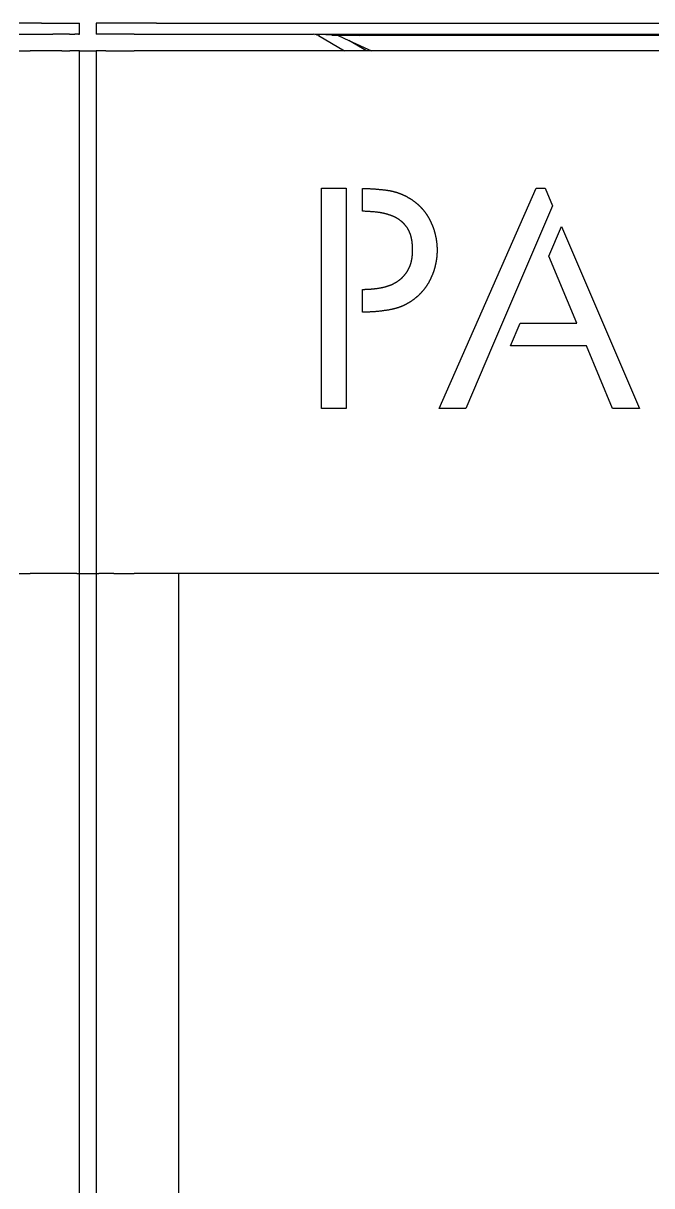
# Model space of a CAD drawing. Header units: millimetres. Extents: x 153 to 4750, y 92 to 3343.
# Drawn here: x 1296.1 to 1410.4, y 1707.4 to 1918.6 of the extents above; entities that cross this region are included whole.
import ezdxf

# ---------------------------------------------------------------- set-up
doc = ezdxf.new("R2010")
doc.units = ezdxf.units.MM

msp = doc.modelspace()

# ---------------------------------------------------------------- linework, layer by layer
for p, q in [((1297.38, 1918.62), (1295.38, 1918.62)), ((1299.43, 1918.62), (1297.38, 1918.62)), ((1299.43, 1918.62), (1301.4, 1918.62)), ((1301.4, 1918.62), (1303.16, 1918.62)), ((1303.16, 1918.62), (1304.59, 1918.62)), ((1304.59, 1918.62), (1305.61, 1918.62)), ((1305.61, 1918.62), (1306.2, 1918.62)), ((1306.2, 1918.62), (1306.38, 1918.62)), ((1306.38, 1916.62), (1306.38, 1918.62)), ((1309.56, 1918.62), (1309.38, 1918.62)), ((1309.38, 1918.62), (1309.38, 1916.62)), ((1310.15, 1918.62), (1309.56, 1918.62)), ((1311.17, 1918.62), (1310.15, 1918.62)), ((1312.6, 1918.62), (1311.17, 1918.62)), ((1314.36, 1918.62), (1312.6, 1918.62)), ((1316.33, 1918.62), (1314.36, 1918.62)), ((1318.38, 1918.62), (1316.33, 1918.62)), ((1320.38, 1918.62), (1318.38, 1918.62)), ((1320.38, 1918.62), (1738.38, 1918.62)), ((1295.38, 1916.62), (1297.51, 1916.62)), ((1297.51, 1916.62), (1299.59, 1916.62)), ((1299.59, 1916.62), (1301.51, 1916.62)), ((1303.16, 1916.62), (1301.51, 1916.62)), ((1304.52, 1916.62), (1303.16, 1916.62)), ((1304.52, 1916.62), (1305.54, 1916.62)), ((1306.2, 1916.62), (1305.54, 1916.62)), ((1306.2, 1916.62), (1306.38, 1916.62)), ((1309.56, 1916.62), (1309.38, 1916.62)), ((1310.15, 1916.62), (1309.56, 1916.62)), ((1311.17, 1916.62), (1310.15, 1916.62)), ((1312.6, 1916.62), (1311.17, 1916.62)), ((1314.36, 1916.62), (1312.6, 1916.62)), ((1316.33, 1916.62), (1314.36, 1916.62)), ((1316.33, 1916.62), (1318.38, 1916.62)), ((1318.38, 1916.62), (1320.38, 1916.62)), ((1320.38, 1916.62), (1348.9, 1916.62)), ((1349.13, 1916.6), (1348.9, 1916.62)), ((1349.13, 1916.6), (1349.38, 1916.62)), ((1349.36, 1916.55), (1349.13, 1916.6)), ((1349.38, 1916.62), (1349.36, 1916.55)), ((1349.59, 1916.48), (1349.36, 1916.55)), ((1349.38, 1916.62), (1349.61, 1916.62)), ((1349.59, 1916.48), (1349.69, 1916.62)), ((1349.64, 1916.62), (1349.59, 1916.48)), ((1349.59, 1916.48), (1349.61, 1916.62)), ((1349.8, 1916.37), (1349.59, 1916.48)), ((1349.61, 1916.62), (1349.64, 1916.62)), ((1349.64, 1916.62), (1349.69, 1916.62)), ((1349.69, 1916.62), (1349.87, 1916.62)), ((1349.94, 1916.62), (1349.8, 1916.37)), ((1349.87, 1916.62), (1349.8, 1916.37)), ((1349.8, 1916.37), (1354.58, 1913.62)), ((1349.87, 1916.62), (1349.94, 1916.62)), ((1350.02, 1916.6), (1349.94, 1916.62)), ((1350.02, 1916.6), (1351.14, 1916.62)), ((1351.14, 1916.55), (1350.02, 1916.6)), ((1351.14, 1916.62), (1351.14, 1916.55)), ((1351.18, 1916.62), (1351.14, 1916.55)), ((1351.14, 1916.62), (1351.18, 1916.62)), ((1352.26, 1916.48), (1351.14, 1916.55)), ((1351.14, 1916.55), (1352.26, 1916.55)), ((1351.18, 1916.62), (1352.26, 1916.62)), ((1352.26, 1916.62), (1352.26, 1916.55)), ((1352.26, 1916.62), (1352.36, 1916.62)), ((1352.26, 1916.48), (1352.31, 1916.55)), ((1352.26, 1916.55), (1352.26, 1916.48)), ((1352.26, 1916.55), (1352.31, 1916.55)), ((1353.38, 1916.37), (1352.26, 1916.48)), ((1352.26, 1916.48), (1353.38, 1916.48)), ((1352.31, 1916.55), (1352.36, 1916.62)), ((1352.31, 1916.55), (1353.38, 1916.55)), ((1352.36, 1916.62), (1353.38, 1916.62)), ((1353.41, 1916.6), (1353.38, 1916.62)), ((1353.38, 1916.62), (1353.38, 1916.55)), ((1353.38, 1916.55), (1353.38, 1916.48)), ((1353.38, 1916.55), (1353.49, 1916.55)), ((1353.38, 1916.48), (1353.38, 1916.37)), ((1353.38, 1916.48), (1353.62, 1916.48)), ((1353.8, 1916.37), (1353.38, 1916.37)), ((1353.38, 1916.37), (1355.34, 1915.49)), ((1353.41, 1916.6), (1356.67, 1916.62)), ((1353.49, 1916.55), (1353.41, 1916.6)), ((1356.8, 1916.55), (1353.49, 1916.55)), ((1353.62, 1916.48), (1353.49, 1916.55)), ((1356.97, 1916.48), (1353.62, 1916.48)), ((1353.8, 1916.37), (1353.62, 1916.48)), ((1357.2, 1916.37), (1353.8, 1916.37)), ((1356.67, 1916.62), (1356.7, 1916.6)), ((1356.7, 1916.6), (1356.8, 1916.55)), ((1702.06, 1916.6), (1356.7, 1916.6)), ((1356.8, 1916.55), (1356.97, 1916.48)), ((1356.8, 1916.55), (1701.96, 1916.55)), ((1356.97, 1916.48), (1357.2, 1916.37)), ((1356.97, 1916.48), (1701.79, 1916.48)), ((1701.57, 1916.37), (1357.2, 1916.37)), ((1358.58, 1913.62), (1355.34, 1915.49)), ((1355.34, 1915.49), (1359.46, 1913.62)), ((1295.38, 1913.62), (1297.38, 1913.62)), ((1299.43, 1913.62), (1297.38, 1913.62)), ((1301.4, 1913.62), (1299.43, 1913.62)), ((1303.16, 1913.62), (1301.4, 1913.62)), ((1303.16, 1913.62), (1304.59, 1913.62)), ((1305.61, 1913.62), (1304.59, 1913.62)), ((1306.2, 1913.62), (1305.61, 1913.62)), ((1306.38, 1913.62), (1306.2, 1913.62)), ((1306.38, 1913.62), (1309.38, 1913.62)), ((1306.38, 1818.62), (1306.38, 1913.62)), ((1309.56, 1913.62), (1309.38, 1913.62)), ((1309.38, 1913.62), (1309.38, 1818.62)), ((1310.15, 1913.62), (1309.56, 1913.62)), ((1311.17, 1913.62), (1310.15, 1913.62)), ((1311.17, 1913.62), (1312.6, 1913.62)), ((1312.6, 1913.62), (1314.36, 1913.62)), ((1314.36, 1913.62), (1316.33, 1913.62)), ((1318.38, 1913.62), (1316.33, 1913.62)), ((1320.38, 1913.62), (1318.38, 1913.62)), ((1354.58, 1913.62), (1320.38, 1913.62)), ((1358.58, 1913.62), (1354.58, 1913.62)), ((1359.46, 1913.62), (1358.58, 1913.62)), ((1699.3, 1913.62), (1359.46, 1913.62)), ((1350.38, 1888.6), (1350.44, 1888.62)), ((1350.38, 1888.6), (1350.4, 1888.62)), ((1350.38, 1848.64), (1350.38, 1888.6)), ((1350.4, 1888.62), (1350.44, 1888.62)), ((1350.44, 1888.62), (1354.84, 1888.62)), ((1354.84, 1888.62), (1354.84, 1848.63)), ((1357.84, 1888.61), (1357.99, 1888.6)), ((1357.84, 1884.45), (1357.84, 1888.61)), ((1357.99, 1888.6), (1358.13, 1888.6)), ((1358.13, 1888.6), (1358.26, 1888.6)), ((1358.26, 1888.6), (1358.39, 1888.59)), ((1358.39, 1888.59), (1358.52, 1888.59)), ((1358.52, 1888.59), (1358.65, 1888.58)), ((1358.65, 1888.58), (1358.78, 1888.58)), ((1358.78, 1888.58), (1358.92, 1888.57)), ((1371.76, 1848.62), (1389.38, 1888.62)), ((1389.38, 1888.62), (1391.04, 1888.62)), ((1391.04, 1888.62), (1392.4, 1885.46)), ((1358.92, 1888.57), (1359.05, 1888.56)), ((1359.05, 1888.56), (1359.18, 1888.56)), ((1359.18, 1888.56), (1359.31, 1888.55)), ((1359.31, 1888.55), (1359.44, 1888.54)), ((1359.44, 1888.54), (1359.57, 1888.53)), ((1359.57, 1888.53), (1359.7, 1888.53)), ((1359.7, 1888.53), (1359.83, 1888.52)), ((1359.83, 1888.52), (1359.97, 1888.51)), ((1359.97, 1888.51), (1360.1, 1888.5)), ((1360.1, 1888.5), (1360.23, 1888.49)), ((1360.23, 1888.49), (1360.36, 1888.48)), ((1360.36, 1888.48), (1360.49, 1888.47)), ((1360.49, 1888.47), (1360.62, 1888.46)), ((1360.62, 1888.46), (1360.75, 1888.44)), ((1360.75, 1888.44), (1360.88, 1888.43)), ((1360.88, 1888.43), (1361.01, 1888.42)), ((1361.01, 1888.42), (1361.15, 1888.41)), ((1361.15, 1888.41), (1361.28, 1888.39)), ((1361.28, 1888.39), (1361.41, 1888.38)), ((1361.41, 1888.38), (1361.54, 1888.37)), ((1361.54, 1888.37), (1361.67, 1888.35)), ((1361.67, 1888.35), (1361.8, 1888.34)), ((1361.8, 1888.34), (1361.93, 1888.32)), ((1361.93, 1888.32), (1362.06, 1888.31)), ((1362.06, 1888.31), (1362.19, 1888.29)), ((1362.19, 1888.29), (1362.26, 1888.28)), ((1362.26, 1888.28), (1362.32, 1888.27)), ((1362.32, 1888.27), (1362.39, 1888.26)), ((1362.39, 1888.26), (1362.45, 1888.25)), ((1362.45, 1888.25), (1362.52, 1888.24)), ((1362.52, 1888.24), (1362.58, 1888.23)), ((1362.58, 1888.23), (1362.65, 1888.22)), ((1362.65, 1888.22), (1362.71, 1888.21)), ((1362.71, 1888.21), (1362.77, 1888.2)), ((1362.77, 1888.2), (1362.84, 1888.19)), ((1362.84, 1888.19), (1362.9, 1888.17)), ((1362.9, 1888.17), (1362.97, 1888.16)), ((1362.97, 1888.16), (1363.03, 1888.15)), ((1363.03, 1888.15), (1363.09, 1888.13)), ((1363.09, 1888.13), (1363.16, 1888.12)), ((1363.16, 1888.12), (1363.22, 1888.11)), ((1363.22, 1888.11), (1363.28, 1888.09)), ((1363.28, 1888.09), (1363.35, 1888.08)), ((1363.35, 1888.08), (1363.41, 1888.06)), ((1363.41, 1888.06), (1363.47, 1888.05)), ((1363.47, 1888.05), (1363.53, 1888.03)), ((1363.53, 1888.03), (1363.6, 1888.01)), ((1363.6, 1888.01), (1363.66, 1888)), ((1363.66, 1888), (1363.72, 1887.98)), ((1363.72, 1887.98), (1363.78, 1887.96)), ((1363.78, 1887.96), (1363.84, 1887.94)), ((1363.84, 1887.94), (1363.91, 1887.92)), ((1363.91, 1887.92), (1363.97, 1887.91)), ((1363.97, 1887.91), (1364.03, 1887.89)), ((1364.03, 1887.89), (1364.09, 1887.87)), ((1364.09, 1887.87), (1364.15, 1887.85)), ((1364.15, 1887.85), (1364.21, 1887.83)), ((1364.21, 1887.83), (1364.27, 1887.81)), ((1364.27, 1887.81), (1364.33, 1887.79)), ((1364.33, 1887.79), (1364.4, 1887.76)), ((1364.4, 1887.76), (1364.46, 1887.74)), ((1364.46, 1887.74), (1364.52, 1887.72)), ((1364.52, 1887.72), (1364.58, 1887.7)), ((1364.58, 1887.7), (1364.64, 1887.67)), ((1364.64, 1887.67), (1364.7, 1887.65)), ((1364.7, 1887.65), (1364.76, 1887.63)), ((1364.76, 1887.63), (1364.82, 1887.6)), ((1364.82, 1887.6), (1364.88, 1887.58)), ((1364.88, 1887.58), (1364.94, 1887.55)), ((1364.94, 1887.55), (1365, 1887.53)), ((1365, 1887.53), (1365.06, 1887.5)), ((1365.06, 1887.5), (1365.12, 1887.48)), ((1365.12, 1887.48), (1365.17, 1887.45)), ((1365.17, 1887.45), (1365.23, 1887.42)), ((1365.23, 1887.42), (1365.29, 1887.4)), ((1365.29, 1887.4), (1365.35, 1887.37)), ((1365.35, 1887.37), (1365.41, 1887.34)), ((1365.41, 1887.34), (1365.47, 1887.31)), ((1365.47, 1887.31), (1365.53, 1887.29)), ((1365.53, 1887.29), (1365.58, 1887.26)), ((1365.58, 1887.26), (1365.64, 1887.23)), ((1365.64, 1887.23), (1365.7, 1887.2)), ((1365.7, 1887.2), (1365.76, 1887.17)), ((1365.76, 1887.17), (1365.82, 1887.14)), ((1365.82, 1887.14), (1365.87, 1887.11)), ((1365.87, 1887.11), (1365.93, 1887.08)), ((1365.93, 1887.08), (1365.99, 1887.04)), ((1365.99, 1887.04), (1366.05, 1887.01)), ((1366.05, 1887.01), (1366.1, 1886.98)), ((1366.1, 1886.98), (1366.16, 1886.95)), ((1366.16, 1886.95), (1366.22, 1886.91)), ((1366.22, 1886.91), (1366.27, 1886.88)), ((1366.27, 1886.88), (1366.33, 1886.85)), ((1366.33, 1886.85), (1366.39, 1886.81)), ((1366.39, 1886.81), (1366.44, 1886.78)), ((1366.44, 1886.78), (1366.5, 1886.74)), ((1366.5, 1886.74), (1366.55, 1886.71)), ((1366.55, 1886.71), (1366.61, 1886.67)), ((1366.61, 1886.67), (1366.67, 1886.64)), ((1366.67, 1886.64), (1366.72, 1886.6)), ((1366.72, 1886.6), (1366.78, 1886.56)), ((1366.78, 1886.56), (1366.83, 1886.53)), ((1366.83, 1886.53), (1366.86, 1886.51)), ((1366.86, 1886.51), (1366.89, 1886.49)), ((1366.89, 1886.49), (1366.94, 1886.45)), ((1357.89, 1884.45), (1357.84, 1884.45)), ((1358.06, 1884.45), (1357.89, 1884.45)), ((1358.22, 1884.44), (1358.06, 1884.45)), ((1358.39, 1884.43), (1358.22, 1884.44)), ((1358.55, 1884.42), (1358.39, 1884.43)), ((1358.72, 1884.42), (1358.55, 1884.42)), ((1358.88, 1884.41), (1358.72, 1884.42)), ((1359.04, 1884.4), (1358.88, 1884.41)), ((1359.2, 1884.38), (1359.04, 1884.4)), ((1359.37, 1884.37), (1359.2, 1884.38)), ((1359.53, 1884.36), (1359.37, 1884.37)), ((1359.69, 1884.35), (1359.53, 1884.36)), ((1366.94, 1886.45), (1367, 1886.41)), ((1367, 1886.41), (1367.06, 1886.37)), ((1367.06, 1886.37), (1367.11, 1886.33)), ((1367.11, 1886.33), (1367.17, 1886.29)), ((1367.17, 1886.29), (1367.22, 1886.25)), ((1367.22, 1886.25), (1367.28, 1886.21)), ((1367.28, 1886.21), (1367.33, 1886.17)), ((1367.33, 1886.17), (1367.38, 1886.12)), ((1367.38, 1886.12), (1367.44, 1886.08)), ((1367.44, 1886.08), (1367.49, 1886.04)), ((1367.49, 1886.04), (1367.54, 1886)), ((1367.54, 1886), (1367.59, 1885.95)), ((1367.59, 1885.95), (1367.65, 1885.91)), ((1367.65, 1885.91), (1367.7, 1885.87)), ((1367.7, 1885.87), (1367.75, 1885.82)), ((1367.75, 1885.82), (1367.8, 1885.78)), ((1367.8, 1885.78), (1367.85, 1885.74)), ((1367.85, 1885.74), (1367.9, 1885.69)), ((1367.9, 1885.69), (1367.95, 1885.65)), ((1367.95, 1885.65), (1368, 1885.6)), ((1368, 1885.6), (1368.05, 1885.56)), ((1368.05, 1885.56), (1368.1, 1885.51)), ((1368.1, 1885.51), (1368.14, 1885.46)), ((1368.14, 1885.46), (1368.19, 1885.42)), ((1368.19, 1885.42), (1368.24, 1885.37)), ((1368.24, 1885.37), (1368.29, 1885.33)), ((1368.29, 1885.33), (1368.33, 1885.28)), ((1368.33, 1885.28), (1368.38, 1885.23)), ((1368.38, 1885.23), (1368.43, 1885.18)), ((1368.43, 1885.18), (1368.47, 1885.14)), ((1368.47, 1885.14), (1368.52, 1885.09)), ((1368.52, 1885.09), (1368.56, 1885.04)), ((1368.56, 1885.04), (1368.61, 1884.99)), ((1368.61, 1884.99), (1368.65, 1884.94)), ((1368.65, 1884.94), (1368.7, 1884.89)), ((1368.7, 1884.89), (1368.74, 1884.84)), ((1368.74, 1884.84), (1368.78, 1884.79)), ((1368.78, 1884.79), (1368.83, 1884.74)), ((1368.83, 1884.74), (1368.87, 1884.69)), ((1368.87, 1884.69), (1368.91, 1884.64)), ((1368.91, 1884.64), (1368.95, 1884.59)), ((1368.95, 1884.59), (1368.99, 1884.54)), ((1368.99, 1884.54), (1369.04, 1884.48)), ((1369.04, 1884.48), (1369.08, 1884.43)), ((1369.08, 1884.43), (1369.12, 1884.38)), ((1369.12, 1884.38), (1369.16, 1884.33)), ((1392.4, 1885.46), (1381.47, 1859.97)), ((1359.85, 1884.33), (1359.69, 1884.35)), ((1360.01, 1884.32), (1359.85, 1884.33)), ((1360.17, 1884.3), (1360.01, 1884.32)), ((1360.33, 1884.29), (1360.17, 1884.3)), ((1360.41, 1884.28), (1360.33, 1884.29)), ((1360.49, 1884.27), (1360.41, 1884.28)), ((1360.57, 1884.26), (1360.49, 1884.27)), ((1360.65, 1884.25), (1360.57, 1884.26)), ((1360.72, 1884.24), (1360.65, 1884.25)), ((1360.8, 1884.23), (1360.72, 1884.24)), ((1360.88, 1884.22), (1360.8, 1884.23)), ((1360.96, 1884.21), (1360.88, 1884.22)), ((1361.03, 1884.2), (1360.96, 1884.21)), ((1361.11, 1884.18), (1361.03, 1884.2)), ((1361.19, 1884.17), (1361.11, 1884.18)), ((1361.26, 1884.16), (1361.19, 1884.17)), ((1361.34, 1884.14), (1361.26, 1884.16)), ((1361.41, 1884.13), (1361.34, 1884.14)), ((1361.49, 1884.11), (1361.41, 1884.13)), ((1361.56, 1884.1), (1361.49, 1884.11)), ((1361.64, 1884.08), (1361.56, 1884.1)), ((1361.71, 1884.07), (1361.64, 1884.08)), ((1361.78, 1884.05), (1361.71, 1884.07)), ((1361.86, 1884.03), (1361.78, 1884.05)), ((1361.93, 1884.01), (1361.86, 1884.03)), ((1362, 1884), (1361.93, 1884.01)), ((1362.07, 1883.98), (1362, 1884)), ((1362.14, 1883.96), (1362.07, 1883.98)), ((1362.21, 1883.94), (1362.14, 1883.96)), ((1362.29, 1883.92), (1362.21, 1883.94)), ((1362.36, 1883.9), (1362.29, 1883.92)), ((1362.43, 1883.88), (1362.36, 1883.9)), ((1362.5, 1883.86), (1362.43, 1883.88)), ((1362.57, 1883.83), (1362.5, 1883.86)), ((1362.64, 1883.81), (1362.57, 1883.83)), ((1362.7, 1883.79), (1362.64, 1883.81)), ((1362.77, 1883.77), (1362.7, 1883.79)), ((1362.84, 1883.74), (1362.77, 1883.77)), ((1362.91, 1883.72), (1362.84, 1883.74)), ((1362.98, 1883.69), (1362.91, 1883.72)), ((1363.04, 1883.67), (1362.98, 1883.69)), ((1363.11, 1883.64), (1363.04, 1883.67)), ((1363.18, 1883.62), (1363.11, 1883.64)), ((1363.24, 1883.59), (1363.18, 1883.62)), ((1363.31, 1883.56), (1363.24, 1883.59)), ((1363.37, 1883.54), (1363.31, 1883.56)), ((1363.44, 1883.51), (1363.37, 1883.54)), ((1363.5, 1883.48), (1363.44, 1883.51)), ((1363.57, 1883.45), (1363.5, 1883.48)), ((1363.63, 1883.42), (1363.57, 1883.45)), ((1363.7, 1883.39), (1363.63, 1883.42)), ((1363.76, 1883.36), (1363.7, 1883.39)), ((1363.82, 1883.33), (1363.76, 1883.36)), ((1363.88, 1883.3), (1363.82, 1883.33)), ((1363.95, 1883.27), (1363.88, 1883.3)), ((1364.01, 1883.23), (1363.95, 1883.27)), ((1364.07, 1883.2), (1364.01, 1883.23)), ((1364.13, 1883.16), (1364.07, 1883.2)), ((1364.19, 1883.13), (1364.13, 1883.16)), ((1364.24, 1883.09), (1364.19, 1883.13)), ((1364.3, 1883.06), (1364.24, 1883.09)), ((1364.36, 1883.02), (1364.3, 1883.06)), ((1364.42, 1882.98), (1364.36, 1883.02)), ((1364.47, 1882.94), (1364.42, 1882.98)), ((1364.53, 1882.9), (1364.47, 1882.94)), ((1364.59, 1882.86), (1364.53, 1882.9)), ((1364.64, 1882.82), (1364.59, 1882.86)), ((1364.7, 1882.78), (1364.64, 1882.82)), ((1364.75, 1882.74), (1364.7, 1882.78)), ((1364.8, 1882.7), (1364.75, 1882.74)), ((1364.86, 1882.66), (1364.8, 1882.7)), ((1364.91, 1882.61), (1364.86, 1882.66)), ((1364.96, 1882.57), (1364.91, 1882.61)), ((1365.01, 1882.52), (1364.96, 1882.57)), ((1365.06, 1882.48), (1365.01, 1882.52)), ((1365.11, 1882.43), (1365.06, 1882.48)), ((1365.16, 1882.38), (1365.11, 1882.43)), ((1365.21, 1882.34), (1365.16, 1882.38)), ((1365.26, 1882.29), (1365.21, 1882.34)), ((1365.31, 1882.24), (1365.26, 1882.29)), ((1365.35, 1882.19), (1365.31, 1882.24)), ((1369.16, 1884.33), (1369.2, 1884.28)), ((1369.2, 1884.28), (1369.24, 1884.22)), ((1369.24, 1884.22), (1369.28, 1884.17)), ((1369.28, 1884.17), (1369.32, 1884.11)), ((1369.32, 1884.11), (1369.35, 1884.06)), ((1369.35, 1884.06), (1369.39, 1884.01)), ((1369.39, 1884.01), (1369.43, 1883.95)), ((1369.43, 1883.95), (1369.47, 1883.9)), ((1369.47, 1883.9), (1369.5, 1883.84)), ((1369.5, 1883.84), (1369.54, 1883.79)), ((1369.54, 1883.79), (1369.58, 1883.73)), ((1369.58, 1883.73), (1369.61, 1883.67)), ((1369.61, 1883.67), (1369.65, 1883.62)), ((1369.65, 1883.62), (1369.68, 1883.56)), ((1369.68, 1883.56), (1369.72, 1883.5)), ((1369.72, 1883.5), (1369.75, 1883.45)), ((1369.75, 1883.45), (1369.79, 1883.39)), ((1369.79, 1883.39), (1369.82, 1883.33)), ((1369.82, 1883.33), (1369.86, 1883.27)), ((1369.86, 1883.27), (1369.89, 1883.21)), ((1369.89, 1883.21), (1369.92, 1883.16)), ((1369.92, 1883.16), (1369.95, 1883.1)), ((1369.95, 1883.1), (1369.99, 1883.04)), ((1369.99, 1883.04), (1370.02, 1882.98)), ((1370.02, 1882.98), (1370.05, 1882.92)), ((1370.05, 1882.92), (1370.08, 1882.86)), ((1370.08, 1882.86), (1370.11, 1882.8)), ((1370.11, 1882.8), (1370.14, 1882.74)), ((1370.14, 1882.74), (1370.17, 1882.68)), ((1370.17, 1882.68), (1370.2, 1882.61)), ((1370.2, 1882.61), (1370.23, 1882.55)), ((1370.23, 1882.55), (1370.26, 1882.49)), ((1370.26, 1882.49), (1370.29, 1882.43)), ((1370.29, 1882.43), (1370.32, 1882.37)), ((1370.32, 1882.37), (1370.34, 1882.3)), ((1370.34, 1882.3), (1370.37, 1882.24)), ((1370.37, 1882.24), (1370.4, 1882.18)), ((1365.4, 1882.14), (1365.35, 1882.19)), ((1365.45, 1882.09), (1365.4, 1882.14)), ((1365.49, 1882.04), (1365.45, 1882.09)), ((1365.54, 1881.98), (1365.49, 1882.04)), ((1365.58, 1881.93), (1365.54, 1881.98)), ((1365.63, 1881.88), (1365.58, 1881.93)), ((1365.67, 1881.82), (1365.63, 1881.88)), ((1365.72, 1881.77), (1365.67, 1881.82)), ((1365.76, 1881.71), (1365.72, 1881.77)), ((1365.8, 1881.66), (1365.76, 1881.71)), ((1365.84, 1881.6), (1365.8, 1881.66)), ((1365.88, 1881.54), (1365.84, 1881.6)), ((1365.92, 1881.48), (1365.88, 1881.54)), ((1365.96, 1881.42), (1365.92, 1881.48)), ((1366, 1881.36), (1365.96, 1881.42)), ((1366.04, 1881.3), (1366, 1881.36)), ((1366.06, 1881.27), (1366.04, 1881.3)), ((1366.08, 1881.24), (1366.06, 1881.27)), ((1366.1, 1881.21), (1366.08, 1881.24)), ((1366.12, 1881.18), (1366.1, 1881.21)), ((1366.14, 1881.15), (1366.12, 1881.18)), ((1366.15, 1881.12), (1366.14, 1881.15)), ((1366.17, 1881.09), (1366.15, 1881.12)), ((1366.19, 1881.05), (1366.17, 1881.09)), ((1366.21, 1881.02), (1366.19, 1881.05)), ((1366.22, 1880.99), (1366.21, 1881.02)), ((1366.24, 1880.96), (1366.22, 1880.99)), ((1366.26, 1880.92), (1366.24, 1880.96)), ((1366.27, 1880.89), (1366.26, 1880.92)), ((1366.29, 1880.86), (1366.27, 1880.89)), ((1366.31, 1880.82), (1366.29, 1880.86)), ((1366.32, 1880.79), (1366.31, 1880.82)), ((1366.34, 1880.75), (1366.32, 1880.79)), ((1366.35, 1880.72), (1366.34, 1880.75)), ((1366.37, 1880.69), (1366.35, 1880.72)), ((1366.39, 1880.65), (1366.37, 1880.69)), ((1366.4, 1880.61), (1366.39, 1880.65)), ((1366.41, 1880.58), (1366.4, 1880.61)), ((1366.43, 1880.54), (1366.41, 1880.58)), ((1366.44, 1880.51), (1366.43, 1880.54)), ((1366.46, 1880.47), (1366.44, 1880.51)), ((1366.47, 1880.44), (1366.46, 1880.47)), ((1366.49, 1880.4), (1366.47, 1880.44)), ((1366.5, 1880.36), (1366.49, 1880.4)), ((1366.51, 1880.32), (1366.5, 1880.36)), ((1366.53, 1880.29), (1366.51, 1880.32)), ((1366.54, 1880.25), (1366.53, 1880.29)), ((1366.55, 1880.21), (1366.54, 1880.25)), ((1366.56, 1880.17), (1366.55, 1880.21)), ((1366.58, 1880.14), (1366.56, 1880.17)), ((1366.59, 1880.1), (1366.58, 1880.14)), ((1370.4, 1882.18), (1370.43, 1882.12)), ((1370.43, 1882.12), (1370.45, 1882.05)), ((1370.45, 1882.05), (1370.48, 1881.99)), ((1370.48, 1881.99), (1370.5, 1881.93)), ((1370.5, 1881.93), (1370.53, 1881.87)), ((1370.53, 1881.87), (1370.55, 1881.8)), ((1370.55, 1881.8), (1370.58, 1881.74)), ((1370.58, 1881.74), (1370.6, 1881.68)), ((1370.6, 1881.68), (1370.63, 1881.61)), ((1370.63, 1881.61), (1370.65, 1881.55)), ((1370.65, 1881.55), (1370.67, 1881.49)), ((1370.67, 1881.49), (1370.7, 1881.42)), ((1370.7, 1881.42), (1370.72, 1881.36)), ((1370.72, 1881.36), (1370.74, 1881.3)), ((1370.74, 1881.3), (1370.76, 1881.23)), ((1370.76, 1881.23), (1370.78, 1881.17)), ((1370.78, 1881.17), (1370.8, 1881.11)), ((1370.8, 1881.11), (1370.83, 1881.04)), ((1370.83, 1881.04), (1370.85, 1880.98)), ((1370.85, 1880.98), (1370.87, 1880.91)), ((1370.87, 1880.91), (1370.88, 1880.85)), ((1370.88, 1880.85), (1370.9, 1880.79)), ((1370.9, 1880.79), (1370.92, 1880.72)), ((1370.92, 1880.72), (1370.94, 1880.66)), ((1370.94, 1880.66), (1370.96, 1880.59)), ((1370.96, 1880.59), (1370.98, 1880.53)), ((1370.98, 1880.53), (1370.99, 1880.46)), ((1370.99, 1880.46), (1371.01, 1880.4)), ((1371.01, 1880.4), (1371.03, 1880.33)), ((1371.03, 1880.33), (1371.04, 1880.27)), ((1371.04, 1880.27), (1371.06, 1880.2)), ((1371.06, 1880.2), (1371.07, 1880.14)), ((1371.07, 1880.14), (1371.09, 1880.07)), ((1391.72, 1876.28), (1394.03, 1881.66)), ((1394.03, 1881.66), (1408.21, 1848.62)), ((1366.6, 1880.06), (1366.59, 1880.1)), ((1366.61, 1880.02), (1366.6, 1880.06)), ((1366.62, 1879.98), (1366.61, 1880.02)), ((1366.63, 1879.94), (1366.62, 1879.98)), ((1366.65, 1879.9), (1366.63, 1879.94)), ((1366.66, 1879.86), (1366.65, 1879.9)), ((1366.67, 1879.82), (1366.66, 1879.86)), ((1366.68, 1879.78), (1366.67, 1879.82)), ((1366.69, 1879.74), (1366.68, 1879.78)), ((1366.7, 1879.7), (1366.69, 1879.74)), ((1366.71, 1879.66), (1366.7, 1879.7)), ((1366.72, 1879.61), (1366.71, 1879.66)), ((1366.73, 1879.57), (1366.72, 1879.61)), ((1366.74, 1879.53), (1366.73, 1879.57)), ((1366.74, 1879.49), (1366.74, 1879.53)), ((1366.75, 1879.45), (1366.74, 1879.49)), ((1366.76, 1879.4), (1366.75, 1879.45)), ((1366.77, 1879.36), (1366.76, 1879.4)), ((1366.78, 1879.32), (1366.77, 1879.36)), ((1366.79, 1879.27), (1366.78, 1879.32)), ((1366.79, 1879.23), (1366.79, 1879.27)), ((1366.8, 1879.19), (1366.79, 1879.23)), ((1366.81, 1879.14), (1366.8, 1879.19)), ((1366.82, 1879.1), (1366.81, 1879.14)), ((1366.82, 1879.05), (1366.82, 1879.1)), ((1366.83, 1879.01), (1366.82, 1879.05)), ((1366.84, 1878.96), (1366.83, 1879.01)), ((1366.84, 1878.92), (1366.84, 1878.96)), ((1366.85, 1878.87), (1366.84, 1878.92)), ((1366.85, 1878.83), (1366.85, 1878.87)), ((1366.86, 1878.78), (1366.85, 1878.83)), ((1366.87, 1878.74), (1366.86, 1878.78)), ((1366.87, 1878.69), (1366.87, 1878.74)), ((1366.88, 1878.64), (1366.87, 1878.69)), ((1366.88, 1878.6), (1366.88, 1878.64)), ((1366.88, 1878.55), (1366.88, 1878.6)), ((1366.89, 1878.5), (1366.88, 1878.55)), ((1366.89, 1878.45), (1366.89, 1878.5)), ((1366.9, 1878.41), (1366.89, 1878.45)), ((1366.9, 1878.36), (1366.9, 1878.41)), ((1366.9, 1878.31), (1366.9, 1878.36)), ((1366.91, 1878.26), (1366.9, 1878.31)), ((1366.91, 1878.21), (1366.91, 1878.26)), ((1366.91, 1878.16), (1366.91, 1878.21)), ((1366.92, 1878.11), (1366.91, 1878.16)), ((1366.92, 1878.06), (1366.92, 1878.11)), ((1366.92, 1878.01), (1366.92, 1878.06)), ((1366.92, 1877.96), (1366.92, 1878.01)), ((1371.09, 1880.07), (1371.1, 1880.01)), ((1371.1, 1880.01), (1371.12, 1879.94)), ((1371.12, 1879.94), (1371.13, 1879.88)), ((1371.13, 1879.88), (1371.15, 1879.81)), ((1371.15, 1879.81), (1371.16, 1879.75)), ((1371.16, 1879.75), (1371.17, 1879.68)), ((1371.17, 1879.68), (1371.18, 1879.61)), ((1371.18, 1879.61), (1371.2, 1879.55)), ((1371.2, 1879.55), (1371.21, 1879.48)), ((1371.21, 1879.48), (1371.22, 1879.42)), ((1371.22, 1879.42), (1371.23, 1879.35)), ((1371.23, 1879.35), (1371.24, 1879.28)), ((1371.24, 1879.28), (1371.25, 1879.22)), ((1371.25, 1879.22), (1371.26, 1879.15)), ((1371.26, 1879.15), (1371.27, 1879.09)), ((1371.27, 1879.09), (1371.28, 1879.02)), ((1371.28, 1879.02), (1371.29, 1878.95)), ((1371.29, 1878.95), (1371.3, 1878.89)), ((1371.3, 1878.89), (1371.31, 1878.82)), ((1371.31, 1878.82), (1371.31, 1878.75)), ((1371.31, 1878.75), (1371.32, 1878.68)), ((1371.32, 1878.68), (1371.33, 1878.62)), ((1371.33, 1878.62), (1371.33, 1878.55)), ((1371.33, 1878.55), (1371.34, 1878.48)), ((1371.34, 1878.48), (1371.35, 1878.42)), ((1371.35, 1878.42), (1371.35, 1878.35)), ((1371.35, 1878.35), (1371.36, 1878.28)), ((1371.36, 1878.28), (1371.36, 1878.21)), ((1371.36, 1878.21), (1371.37, 1878.15)), ((1371.37, 1878.15), (1371.37, 1878.08)), ((1371.37, 1878.08), (1371.37, 1878.01)), ((1366.81, 1875.85), (1366.83, 1875.93)), ((1366.83, 1875.93), (1366.84, 1876.01)), ((1366.84, 1876.01), (1366.85, 1876.1)), ((1366.85, 1876.1), (1366.86, 1876.18)), ((1366.86, 1876.18), (1366.87, 1876.26)), ((1366.87, 1876.26), (1366.88, 1876.34)), ((1366.88, 1876.34), (1366.89, 1876.43)), ((1366.89, 1876.51), (1366.9, 1876.6)), ((1366.89, 1876.43), (1366.89, 1876.51)), ((1366.9, 1876.6), (1366.91, 1876.69)), ((1366.91, 1876.77), (1366.92, 1876.86)), ((1366.91, 1876.69), (1366.91, 1876.77)), ((1366.93, 1877.91), (1366.92, 1877.96)), ((1366.92, 1876.95), (1366.93, 1877.04)), ((1366.92, 1876.86), (1366.92, 1876.95)), ((1366.93, 1877.86), (1366.93, 1877.91)), ((1366.93, 1877.81), (1366.93, 1877.86)), ((1366.93, 1877.76), (1366.93, 1877.81)), ((1366.93, 1877.71), (1366.93, 1877.76)), ((1366.93, 1877.66), (1366.93, 1877.71)), ((1366.93, 1877.61), (1366.93, 1877.66)), ((1366.93, 1877.56), (1366.93, 1877.61)), ((1366.93, 1877.5), (1366.93, 1877.56)), ((1366.93, 1877.45), (1366.93, 1877.5)), ((1366.93, 1877.41), (1366.93, 1877.45)), ((1366.93, 1877.31), (1366.93, 1877.41)), ((1366.93, 1877.22), (1366.93, 1877.31)), ((1366.93, 1877.13), (1366.93, 1877.22)), ((1366.93, 1877.04), (1366.93, 1877.13)), ((1371.3, 1875.92), (1371.29, 1875.86)), ((1371.31, 1875.98), (1371.3, 1875.92)), ((1371.32, 1876.04), (1371.31, 1875.98)), ((1371.33, 1876.16), (1371.32, 1876.1)), ((1371.32, 1876.1), (1371.32, 1876.04)), ((1371.34, 1876.28), (1371.33, 1876.22)), ((1371.33, 1876.22), (1371.33, 1876.16)), ((1371.35, 1876.35), (1371.34, 1876.28)), ((1371.36, 1876.47), (1371.35, 1876.41)), ((1371.35, 1876.41), (1371.35, 1876.35)), ((1371.37, 1876.65), (1371.36, 1876.59)), ((1371.36, 1876.59), (1371.36, 1876.53)), ((1371.36, 1876.53), (1371.36, 1876.47)), ((1371.37, 1878.01), (1371.38, 1877.94)), ((1371.38, 1876.84), (1371.37, 1876.77)), ((1371.37, 1876.77), (1371.37, 1876.71)), ((1371.37, 1876.71), (1371.37, 1876.65)), ((1371.38, 1877.94), (1371.38, 1877.87)), ((1371.38, 1877.87), (1371.38, 1877.81)), ((1371.38, 1877.81), (1371.38, 1877.74)), ((1371.38, 1877.74), (1371.39, 1877.67)), ((1371.39, 1877.08), (1371.38, 1877.02)), ((1371.38, 1877.02), (1371.38, 1876.96)), ((1371.38, 1876.96), (1371.38, 1876.9)), ((1371.38, 1876.9), (1371.38, 1876.84)), ((1371.39, 1877.67), (1371.39, 1877.6)), ((1371.39, 1877.6), (1371.39, 1877.53)), ((1371.39, 1877.53), (1371.39, 1877.46)), ((1371.39, 1877.46), (1371.39, 1877.4)), ((1371.39, 1877.4), (1371.39, 1877.37)), ((1371.39, 1877.37), (1371.39, 1877.33)), ((1371.39, 1877.33), (1371.39, 1877.27)), ((1371.39, 1877.27), (1371.39, 1877.21)), ((1371.39, 1877.21), (1371.39, 1877.15)), ((1371.39, 1877.15), (1371.39, 1877.08)), ((1396.8, 1864.11), (1391.72, 1876.28)), ((1366.09, 1873.73), (1366.12, 1873.79)), ((1366.12, 1873.79), (1366.15, 1873.85)), ((1366.15, 1873.85), (1366.18, 1873.91)), ((1366.18, 1873.91), (1366.22, 1873.97)), ((1366.22, 1873.97), (1366.25, 1874.03)), ((1366.25, 1874.03), (1366.28, 1874.09)), ((1366.28, 1874.09), (1366.31, 1874.15)), ((1366.31, 1874.15), (1366.34, 1874.21)), ((1366.34, 1874.21), (1366.36, 1874.28)), ((1366.36, 1874.28), (1366.39, 1874.34)), ((1366.39, 1874.34), (1366.42, 1874.41)), ((1366.42, 1874.41), (1366.44, 1874.47)), ((1366.44, 1874.47), (1366.47, 1874.54)), ((1366.47, 1874.54), (1366.5, 1874.6)), ((1366.5, 1874.6), (1366.52, 1874.67)), ((1366.52, 1874.67), (1366.54, 1874.74)), ((1366.54, 1874.74), (1366.57, 1874.81)), ((1366.57, 1874.81), (1366.59, 1874.88)), ((1366.59, 1874.88), (1366.61, 1874.95)), ((1366.61, 1874.95), (1366.63, 1875.02)), ((1366.63, 1875.02), (1366.65, 1875.09)), ((1366.65, 1875.09), (1366.67, 1875.17)), ((1366.67, 1875.17), (1366.69, 1875.24)), ((1366.69, 1875.24), (1366.71, 1875.31)), ((1366.71, 1875.31), (1366.72, 1875.39)), ((1366.72, 1875.39), (1366.74, 1875.46)), ((1366.74, 1875.46), (1366.76, 1875.54)), ((1366.76, 1875.54), (1366.77, 1875.62)), ((1366.77, 1875.62), (1366.79, 1875.7)), ((1366.79, 1875.7), (1366.8, 1875.77)), ((1366.8, 1875.77), (1366.81, 1875.85)), ((1370.85, 1873.81), (1370.83, 1873.75)), ((1370.86, 1873.87), (1370.85, 1873.81)), ((1370.88, 1873.93), (1370.86, 1873.87)), ((1370.9, 1873.99), (1370.88, 1873.93)), ((1370.92, 1874.05), (1370.9, 1873.99)), ((1370.93, 1874.11), (1370.92, 1874.05)), ((1370.95, 1874.17), (1370.93, 1874.11)), ((1370.97, 1874.23), (1370.95, 1874.17)), ((1370.98, 1874.29), (1370.97, 1874.23)), ((1371, 1874.35), (1370.98, 1874.29)), ((1371.02, 1874.41), (1371, 1874.35)), ((1371.03, 1874.47), (1371.02, 1874.41)), ((1371.05, 1874.53), (1371.03, 1874.47)), ((1371.06, 1874.59), (1371.05, 1874.53)), ((1371.07, 1874.65), (1371.06, 1874.59)), ((1371.09, 1874.71), (1371.07, 1874.65)), ((1371.1, 1874.77), (1371.09, 1874.71)), ((1371.12, 1874.83), (1371.1, 1874.77)), ((1371.13, 1874.89), (1371.12, 1874.83)), ((1371.14, 1874.95), (1371.13, 1874.89)), ((1371.15, 1875.01), (1371.14, 1874.95)), ((1371.17, 1875.07), (1371.15, 1875.01)), ((1371.18, 1875.13), (1371.17, 1875.07)), ((1371.19, 1875.19), (1371.18, 1875.13)), ((1371.2, 1875.25), (1371.19, 1875.19)), ((1371.21, 1875.31), (1371.2, 1875.25)), ((1371.22, 1875.37), (1371.21, 1875.31)), ((1371.23, 1875.43), (1371.22, 1875.37)), ((1371.24, 1875.49), (1371.23, 1875.43)), ((1371.25, 1875.55), (1371.24, 1875.49)), ((1371.26, 1875.61), (1371.25, 1875.55)), ((1371.27, 1875.67), (1371.26, 1875.61)), ((1371.28, 1875.73), (1371.27, 1875.67)), ((1371.29, 1875.8), (1371.28, 1875.73)), ((1371.29, 1875.86), (1371.29, 1875.8)), ((1364.11, 1871.66), (1364.17, 1871.7)), ((1364.17, 1871.7), (1364.22, 1871.73)), ((1364.22, 1871.73), (1364.27, 1871.77)), ((1364.27, 1871.77), (1364.33, 1871.8)), ((1364.33, 1871.8), (1364.38, 1871.84)), ((1364.38, 1871.84), (1364.43, 1871.88)), ((1364.43, 1871.88), (1364.48, 1871.92)), ((1364.48, 1871.92), (1364.53, 1871.95)), ((1364.53, 1871.95), (1364.58, 1871.99)), ((1364.58, 1871.99), (1364.63, 1872.03)), ((1364.63, 1872.03), (1364.68, 1872.07)), ((1364.68, 1872.07), (1364.73, 1872.11)), ((1364.73, 1872.11), (1364.78, 1872.15)), ((1364.78, 1872.15), (1364.83, 1872.19)), ((1364.83, 1872.19), (1364.87, 1872.24)), ((1364.87, 1872.24), (1364.92, 1872.28)), ((1364.92, 1872.28), (1364.97, 1872.32)), ((1364.97, 1872.32), (1365.01, 1872.37)), ((1365.01, 1872.37), (1365.06, 1872.41)), ((1365.06, 1872.41), (1365.11, 1872.45)), ((1365.11, 1872.45), (1365.15, 1872.5)), ((1365.15, 1872.5), (1365.19, 1872.54)), ((1365.19, 1872.54), (1365.24, 1872.59)), ((1365.24, 1872.59), (1365.28, 1872.64)), ((1365.28, 1872.64), (1365.33, 1872.68)), ((1365.33, 1872.68), (1365.37, 1872.73)), ((1365.37, 1872.73), (1365.41, 1872.78)), ((1365.41, 1872.78), (1365.45, 1872.83)), ((1365.45, 1872.83), (1365.49, 1872.88)), ((1365.49, 1872.88), (1365.53, 1872.93)), ((1365.53, 1872.93), (1365.57, 1872.98)), ((1365.57, 1872.98), (1365.61, 1873.03)), ((1365.61, 1873.03), (1365.65, 1873.08)), ((1365.65, 1873.08), (1365.69, 1873.13)), ((1365.69, 1873.13), (1365.73, 1873.18)), ((1365.73, 1873.18), (1365.77, 1873.24)), ((1365.77, 1873.24), (1365.8, 1873.29)), ((1365.8, 1873.29), (1365.84, 1873.34)), ((1365.84, 1873.34), (1365.88, 1873.4)), ((1365.88, 1873.4), (1365.91, 1873.45)), ((1365.91, 1873.45), (1365.95, 1873.51)), ((1365.95, 1873.51), (1365.98, 1873.56)), ((1365.98, 1873.56), (1366.02, 1873.62)), ((1366.02, 1873.62), (1366.05, 1873.68)), ((1366.05, 1873.68), (1366.09, 1873.73)), ((1369.98, 1871.72), (1369.95, 1871.67)), ((1370.01, 1871.78), (1369.98, 1871.72)), ((1370.04, 1871.83), (1370.01, 1871.78)), ((1370.06, 1871.89), (1370.04, 1871.83)), ((1370.09, 1871.94), (1370.06, 1871.89)), ((1370.12, 1872), (1370.09, 1871.94)), ((1370.15, 1872.06), (1370.12, 1872)), ((1370.18, 1872.11), (1370.15, 1872.06)), ((1370.2, 1872.17), (1370.18, 1872.11)), ((1370.23, 1872.23), (1370.2, 1872.17)), ((1370.26, 1872.28), (1370.23, 1872.23)), ((1370.28, 1872.34), (1370.26, 1872.28)), ((1370.31, 1872.4), (1370.28, 1872.34)), ((1370.34, 1872.46), (1370.31, 1872.4)), ((1370.36, 1872.51), (1370.34, 1872.46)), ((1370.39, 1872.57), (1370.36, 1872.51)), ((1370.41, 1872.63), (1370.39, 1872.57)), ((1370.44, 1872.69), (1370.41, 1872.63)), ((1370.46, 1872.75), (1370.44, 1872.69)), ((1370.48, 1872.81), (1370.46, 1872.75)), ((1370.51, 1872.86), (1370.48, 1872.81)), ((1370.53, 1872.92), (1370.51, 1872.86)), ((1370.56, 1872.98), (1370.53, 1872.92)), ((1370.58, 1873.04), (1370.56, 1872.98)), ((1370.6, 1873.1), (1370.58, 1873.04)), ((1370.62, 1873.16), (1370.6, 1873.1)), ((1370.64, 1873.22), (1370.62, 1873.16)), ((1370.67, 1873.28), (1370.64, 1873.22)), ((1370.69, 1873.34), (1370.67, 1873.28)), ((1370.71, 1873.4), (1370.69, 1873.34)), ((1370.73, 1873.45), (1370.71, 1873.4)), ((1370.75, 1873.51), (1370.73, 1873.45)), ((1370.77, 1873.57), (1370.75, 1873.51)), ((1370.79, 1873.63), (1370.77, 1873.57)), ((1370.81, 1873.69), (1370.79, 1873.63)), ((1370.83, 1873.75), (1370.81, 1873.69)), ((1357.84, 1870.26), (1357.92, 1870.26)), ((1357.84, 1866.12), (1357.84, 1870.26)), ((1357.92, 1870.26), (1358, 1870.26)), ((1358, 1870.26), (1358.08, 1870.26)), ((1358.08, 1870.26), (1358.16, 1870.26)), ((1358.16, 1870.26), (1358.24, 1870.26)), ((1358.24, 1870.26), (1358.32, 1870.27)), ((1358.32, 1870.27), (1358.4, 1870.27)), ((1358.4, 1870.27), (1358.48, 1870.27)), ((1358.48, 1870.27), (1358.55, 1870.27)), ((1358.55, 1870.27), (1358.63, 1870.28)), ((1358.63, 1870.28), (1358.71, 1870.28)), ((1358.71, 1870.28), (1358.79, 1870.28)), ((1358.79, 1870.28), (1358.86, 1870.29)), ((1358.86, 1870.29), (1358.94, 1870.29)), ((1358.94, 1870.29), (1359.02, 1870.3)), ((1359.02, 1870.3), (1359.09, 1870.3)), ((1359.09, 1870.3), (1359.17, 1870.3)), ((1359.17, 1870.3), (1359.25, 1870.31)), ((1359.25, 1870.31), (1359.32, 1870.32)), ((1359.32, 1870.32), (1359.4, 1870.32)), ((1359.4, 1870.32), (1359.47, 1870.33)), ((1359.47, 1870.33), (1359.55, 1870.33)), ((1359.55, 1870.33), (1359.63, 1870.34)), ((1359.63, 1870.34), (1359.7, 1870.35)), ((1359.7, 1870.35), (1359.78, 1870.36)), ((1359.78, 1870.36), (1359.85, 1870.36)), ((1359.85, 1870.36), (1359.92, 1870.37)), ((1359.92, 1870.37), (1360, 1870.38)), ((1360, 1870.38), (1360.07, 1870.39)), ((1360.07, 1870.39), (1360.15, 1870.4)), ((1360.15, 1870.4), (1360.22, 1870.41)), ((1360.22, 1870.41), (1360.29, 1870.41)), ((1360.29, 1870.41), (1360.37, 1870.42)), ((1360.37, 1870.42), (1360.44, 1870.43)), ((1360.44, 1870.43), (1360.51, 1870.44)), ((1360.51, 1870.44), (1360.59, 1870.46)), ((1360.59, 1870.46), (1360.66, 1870.47)), ((1360.66, 1870.47), (1360.73, 1870.48)), ((1360.73, 1870.48), (1360.8, 1870.49)), ((1360.8, 1870.49), (1360.88, 1870.5)), ((1360.88, 1870.5), (1360.95, 1870.51)), ((1360.95, 1870.51), (1361.02, 1870.52)), ((1361.02, 1870.52), (1361.09, 1870.54)), ((1361.09, 1870.54), (1361.16, 1870.55)), ((1361.16, 1870.55), (1361.23, 1870.56)), ((1361.23, 1870.56), (1361.3, 1870.58)), ((1361.3, 1870.58), (1361.37, 1870.59)), ((1361.37, 1870.59), (1361.44, 1870.61)), ((1361.44, 1870.61), (1361.51, 1870.62)), ((1361.51, 1870.62), (1361.58, 1870.64)), ((1361.58, 1870.64), (1361.65, 1870.65)), ((1361.65, 1870.65), (1361.72, 1870.67)), ((1361.72, 1870.67), (1361.79, 1870.68)), ((1361.79, 1870.68), (1361.86, 1870.7)), ((1361.86, 1870.7), (1361.92, 1870.72)), ((1361.92, 1870.72), (1361.99, 1870.74)), ((1361.99, 1870.74), (1362.06, 1870.76)), ((1362.06, 1870.76), (1362.12, 1870.77)), ((1362.12, 1870.77), (1362.19, 1870.79)), ((1362.19, 1870.79), (1362.26, 1870.81)), ((1362.26, 1870.81), (1362.32, 1870.83)), ((1362.32, 1870.83), (1362.39, 1870.85)), ((1362.39, 1870.85), (1362.45, 1870.88)), ((1362.45, 1870.88), (1362.52, 1870.9)), ((1362.52, 1870.9), (1362.58, 1870.92)), ((1362.58, 1870.92), (1362.64, 1870.94)), ((1362.64, 1870.94), (1362.71, 1870.97)), ((1362.71, 1870.97), (1362.77, 1870.99)), ((1362.77, 1870.99), (1362.83, 1871.01)), ((1362.83, 1871.01), (1362.89, 1871.04)), ((1362.89, 1871.04), (1362.96, 1871.06)), ((1362.96, 1871.06), (1363.02, 1871.09)), ((1363.02, 1871.09), (1363.08, 1871.11)), ((1363.08, 1871.11), (1363.14, 1871.14)), ((1363.14, 1871.14), (1363.2, 1871.17)), ((1363.2, 1871.17), (1363.26, 1871.2)), ((1363.26, 1871.2), (1363.32, 1871.22)), ((1363.32, 1871.22), (1363.38, 1871.25)), ((1363.38, 1871.25), (1363.44, 1871.28)), ((1363.44, 1871.28), (1363.49, 1871.31)), ((1363.49, 1871.31), (1363.55, 1871.34)), ((1363.55, 1871.34), (1363.61, 1871.37)), ((1363.61, 1871.37), (1363.67, 1871.4)), ((1363.67, 1871.4), (1363.72, 1871.43)), ((1363.72, 1871.43), (1363.78, 1871.46)), ((1363.78, 1871.46), (1363.84, 1871.49)), ((1363.84, 1871.49), (1363.89, 1871.53)), ((1363.89, 1871.53), (1363.95, 1871.56)), ((1363.95, 1871.56), (1364, 1871.59)), ((1364, 1871.59), (1364.06, 1871.63)), ((1364.06, 1871.63), (1364.11, 1871.66)), ((1368.45, 1869.6), (1368.41, 1869.56)), ((1368.49, 1869.65), (1368.45, 1869.6)), ((1368.54, 1869.69), (1368.49, 1869.65)), ((1368.58, 1869.74), (1368.54, 1869.69)), ((1368.62, 1869.78), (1368.58, 1869.74)), ((1368.66, 1869.83), (1368.62, 1869.78)), ((1368.7, 1869.87), (1368.66, 1869.83)), ((1368.74, 1869.92), (1368.7, 1869.87)), ((1368.78, 1869.96), (1368.74, 1869.92)), ((1368.81, 1870.01), (1368.78, 1869.96)), ((1368.85, 1870.05), (1368.81, 1870.01)), ((1368.89, 1870.1), (1368.85, 1870.05)), ((1368.93, 1870.15), (1368.89, 1870.1)), ((1368.97, 1870.2), (1368.93, 1870.15)), ((1369.01, 1870.24), (1368.97, 1870.2)), ((1369.04, 1870.29), (1369.01, 1870.24)), ((1369.08, 1870.34), (1369.04, 1870.29)), ((1369.12, 1870.39), (1369.08, 1870.34)), ((1369.15, 1870.43), (1369.12, 1870.39)), ((1369.19, 1870.48), (1369.15, 1870.43)), ((1369.23, 1870.53), (1369.19, 1870.48)), ((1369.26, 1870.58), (1369.23, 1870.53)), ((1369.3, 1870.63), (1369.26, 1870.58)), ((1369.33, 1870.68), (1369.3, 1870.63)), ((1369.37, 1870.73), (1369.33, 1870.68)), ((1369.4, 1870.78), (1369.37, 1870.73)), ((1369.44, 1870.83), (1369.4, 1870.78)), ((1369.47, 1870.88), (1369.44, 1870.83)), ((1369.5, 1870.93), (1369.47, 1870.88)), ((1369.54, 1870.98), (1369.5, 1870.93)), ((1369.57, 1871.03), (1369.54, 1870.98)), ((1369.6, 1871.09), (1369.57, 1871.03)), ((1369.64, 1871.14), (1369.6, 1871.09)), ((1369.67, 1871.19), (1369.64, 1871.14)), ((1369.7, 1871.24), (1369.67, 1871.19)), ((1369.73, 1871.29), (1369.7, 1871.24)), ((1369.76, 1871.35), (1369.73, 1871.29)), ((1369.8, 1871.4), (1369.76, 1871.35)), ((1369.83, 1871.45), (1369.8, 1871.4)), ((1369.86, 1871.51), (1369.83, 1871.45)), ((1369.89, 1871.56), (1369.86, 1871.51)), ((1369.92, 1871.61), (1369.89, 1871.56)), ((1369.95, 1871.67), (1369.92, 1871.61)), ((1365.62, 1867.48), (1365.57, 1867.45)), ((1365.68, 1867.5), (1365.62, 1867.48)), ((1365.74, 1867.53), (1365.68, 1867.5)), ((1365.79, 1867.56), (1365.74, 1867.53)), ((1365.85, 1867.59), (1365.79, 1867.56)), ((1365.9, 1867.62), (1365.85, 1867.59)), ((1365.96, 1867.66), (1365.9, 1867.62)), ((1366.02, 1867.69), (1365.96, 1867.66)), ((1366.07, 1867.72), (1366.02, 1867.69)), ((1366.13, 1867.75), (1366.07, 1867.72)), ((1366.18, 1867.78), (1366.13, 1867.75)), ((1366.24, 1867.82), (1366.18, 1867.78)), ((1366.29, 1867.85), (1366.24, 1867.82)), ((1366.35, 1867.88), (1366.29, 1867.85)), ((1366.4, 1867.92), (1366.35, 1867.88)), ((1366.46, 1867.95), (1366.4, 1867.92)), ((1366.51, 1867.99), (1366.46, 1867.95)), ((1366.56, 1868.02), (1366.51, 1867.99)), ((1366.62, 1868.06), (1366.56, 1868.02)), ((1366.67, 1868.1), (1366.62, 1868.06)), ((1366.73, 1868.13), (1366.67, 1868.1)), ((1366.78, 1868.17), (1366.73, 1868.13)), ((1366.83, 1868.21), (1366.78, 1868.17)), ((1366.89, 1868.24), (1366.83, 1868.21)), ((1366.94, 1868.28), (1366.89, 1868.24)), ((1366.99, 1868.32), (1366.94, 1868.28)), ((1367.05, 1868.36), (1366.99, 1868.32)), ((1367.1, 1868.4), (1367.05, 1868.36)), ((1367.15, 1868.44), (1367.1, 1868.4)), ((1367.2, 1868.48), (1367.15, 1868.44)), ((1367.26, 1868.52), (1367.2, 1868.48)), ((1367.31, 1868.56), (1367.26, 1868.52)), ((1367.36, 1868.6), (1367.31, 1868.56)), ((1367.41, 1868.64), (1367.36, 1868.6)), ((1367.46, 1868.69), (1367.41, 1868.64)), ((1367.51, 1868.73), (1367.46, 1868.69)), ((1367.57, 1868.77), (1367.51, 1868.73)), ((1367.59, 1868.79), (1367.57, 1868.77)), ((1367.61, 1868.81), (1367.59, 1868.79)), ((1367.66, 1868.85), (1367.61, 1868.81)), ((1367.71, 1868.89), (1367.66, 1868.85)), ((1367.75, 1868.93), (1367.71, 1868.89)), ((1367.8, 1868.97), (1367.75, 1868.93)), ((1367.84, 1869.01), (1367.8, 1868.97)), ((1367.89, 1869.05), (1367.84, 1869.01)), ((1367.93, 1869.09), (1367.89, 1869.05)), ((1367.98, 1869.13), (1367.93, 1869.09)), ((1368.02, 1869.17), (1367.98, 1869.13)), ((1368.07, 1869.22), (1368.02, 1869.17)), ((1368.11, 1869.26), (1368.07, 1869.22)), ((1368.16, 1869.3), (1368.11, 1869.26)), ((1368.2, 1869.34), (1368.16, 1869.3)), ((1368.24, 1869.39), (1368.2, 1869.34)), ((1368.28, 1869.43), (1368.24, 1869.39)), ((1368.33, 1869.47), (1368.28, 1869.43)), ((1368.37, 1869.51), (1368.33, 1869.47)), ((1368.41, 1869.56), (1368.37, 1869.51)), ((1358.1, 1866.12), (1357.84, 1866.12)), ((1358.23, 1866.12), (1358.1, 1866.12)), ((1358.36, 1866.12), (1358.23, 1866.12)), ((1358.48, 1866.13), (1358.36, 1866.12)), ((1358.61, 1866.13), (1358.48, 1866.13)), ((1358.74, 1866.13), (1358.61, 1866.13)), ((1358.86, 1866.13), (1358.74, 1866.13)), ((1358.99, 1866.14), (1358.86, 1866.13)), ((1359.12, 1866.14), (1358.99, 1866.14)), ((1359.24, 1866.15), (1359.12, 1866.14)), ((1359.37, 1866.15), (1359.24, 1866.15)), ((1359.5, 1866.16), (1359.37, 1866.15)), ((1359.62, 1866.17), (1359.5, 1866.16)), ((1359.75, 1866.18), (1359.62, 1866.17)), ((1359.88, 1866.18), (1359.75, 1866.18)), ((1360, 1866.19), (1359.88, 1866.18)), ((1360.13, 1866.2), (1360, 1866.19)), ((1360.25, 1866.21), (1360.13, 1866.2)), ((1360.38, 1866.22), (1360.25, 1866.21)), ((1360.51, 1866.24), (1360.38, 1866.22)), ((1360.63, 1866.25), (1360.51, 1866.24)), ((1360.76, 1866.26), (1360.63, 1866.25)), ((1360.89, 1866.27), (1360.76, 1866.26)), ((1361.01, 1866.29), (1360.89, 1866.27)), ((1361.14, 1866.3), (1361.01, 1866.29)), ((1361.27, 1866.32), (1361.14, 1866.3)), ((1361.39, 1866.33), (1361.27, 1866.32)), ((1361.52, 1866.35), (1361.39, 1866.33)), ((1361.65, 1866.37), (1361.52, 1866.35)), ((1361.77, 1866.39), (1361.65, 1866.37)), ((1361.9, 1866.4), (1361.77, 1866.39)), ((1362.03, 1866.42), (1361.9, 1866.4)), ((1362.15, 1866.44), (1362.03, 1866.42)), ((1362.28, 1866.46), (1362.15, 1866.44)), ((1362.41, 1866.48), (1362.28, 1866.46)), ((1362.53, 1866.5), (1362.41, 1866.48)), ((1362.66, 1866.53), (1362.53, 1866.5)), ((1362.79, 1866.55), (1362.66, 1866.53)), ((1362.91, 1866.57), (1362.79, 1866.55)), ((1363.04, 1866.6), (1362.91, 1866.57)), ((1363.1, 1866.61), (1363.04, 1866.6)), ((1363.17, 1866.62), (1363.1, 1866.61)), ((1363.23, 1866.63), (1363.17, 1866.62)), ((1363.29, 1866.65), (1363.23, 1866.63)), ((1363.36, 1866.66), (1363.29, 1866.65)), ((1363.42, 1866.67), (1363.36, 1866.66)), ((1363.48, 1866.69), (1363.42, 1866.67)), ((1363.54, 1866.7), (1363.48, 1866.69)), ((1363.6, 1866.72), (1363.54, 1866.7)), ((1363.67, 1866.74), (1363.6, 1866.72)), ((1363.73, 1866.75), (1363.67, 1866.74)), ((1363.79, 1866.77), (1363.73, 1866.75)), ((1363.85, 1866.79), (1363.79, 1866.77)), ((1363.91, 1866.8), (1363.85, 1866.79)), ((1363.97, 1866.82), (1363.91, 1866.8)), ((1364.03, 1866.84), (1363.97, 1866.82)), ((1364.1, 1866.86), (1364.03, 1866.84)), ((1364.16, 1866.88), (1364.1, 1866.86)), ((1364.22, 1866.89), (1364.16, 1866.88)), ((1364.28, 1866.91), (1364.22, 1866.89)), ((1364.34, 1866.93), (1364.28, 1866.91)), ((1364.4, 1866.96), (1364.34, 1866.93)), ((1364.46, 1866.98), (1364.4, 1866.96)), ((1364.52, 1867), (1364.46, 1866.98)), ((1364.58, 1867.02), (1364.52, 1867)), ((1364.64, 1867.04), (1364.58, 1867.02)), ((1364.7, 1867.06), (1364.64, 1867.04)), ((1364.75, 1867.09), (1364.7, 1867.06)), ((1364.81, 1867.11), (1364.75, 1867.09)), ((1364.87, 1867.13), (1364.81, 1867.11)), ((1364.93, 1867.16), (1364.87, 1867.13)), ((1364.99, 1867.18), (1364.93, 1867.16)), ((1365.05, 1867.21), (1364.99, 1867.18)), ((1365.11, 1867.23), (1365.05, 1867.21)), ((1365.16, 1867.26), (1365.11, 1867.23)), ((1365.22, 1867.28), (1365.16, 1867.26)), ((1365.28, 1867.31), (1365.22, 1867.28)), ((1365.34, 1867.34), (1365.28, 1867.31)), ((1365.39, 1867.36), (1365.34, 1867.34)), ((1365.45, 1867.39), (1365.39, 1867.36)), ((1365.51, 1867.42), (1365.45, 1867.39)), ((1365.57, 1867.45), (1365.51, 1867.42)), ((1384.73, 1859.97), (1386.51, 1864.11)), ((1386.51, 1864.11), (1396.8, 1864.11)), ((1381.47, 1859.97), (1376.64, 1848.62)), ((1398.55, 1859.97), (1384.73, 1859.97)), ((1403.27, 1848.62), (1398.55, 1859.97)), ((1350.4, 1848.62), (1350.38, 1848.64)), ((1354.81, 1848.62), (1350.4, 1848.62)), ((1354.84, 1848.63), (1354.81, 1848.62)), ((1376.64, 1848.62), (1371.76, 1848.62)), ((1408.21, 1848.62), (1403.27, 1848.62)), ((1295.38, 1818.62), (1297.38, 1818.62)), ((1299.43, 1818.62), (1297.38, 1818.62)), ((1301.4, 1818.62), (1299.43, 1818.62)), ((1303.16, 1818.62), (1301.4, 1818.62)), ((1304.59, 1818.62), (1303.16, 1818.62)), ((1305.61, 1818.62), (1304.59, 1818.62)), ((1305.88, 1818.62), (1305.61, 1818.62)), ((1305.88, 1818.62), (1306.2, 1818.62)), ((1306.2, 1818.62), (1306.38, 1818.62)), ((1306.38, 1818.62), (1309.38, 1818.62)), ((1306.38, 1096.46), (1306.38, 1818.62)), ((1309.38, 1818.62), (1309.56, 1818.62)), ((1309.38, 1818.62), (1309.38, 1096.46)), ((1309.56, 1818.62), (1309.88, 1818.62)), ((1310.15, 1818.62), (1309.88, 1818.62)), ((1311.17, 1818.62), (1310.15, 1818.62)), ((1312.6, 1818.62), (1311.17, 1818.62)), ((1312.6, 1818.62), (1314.36, 1818.62)), ((1314.36, 1818.62), (1316.33, 1818.62)), ((1318.38, 1818.62), (1316.33, 1818.62)), ((1320.38, 1818.62), (1318.38, 1818.62)), ((1324.38, 1818.62), (1320.38, 1818.62)), ((1324.38, 1818.62), (1324.38, 1176.62)), ((1324.55, 1818.62), (1324.38, 1818.62)), ((1325.08, 1818.62), (1324.55, 1818.62)), ((1326.01, 1818.62), (1325.08, 1818.62)), ((1327.31, 1818.62), (1326.01, 1818.62)), ((1328.91, 1818.62), (1327.31, 1818.62)), ((1330.7, 1818.62), (1328.91, 1818.62)), ((1332.56, 1818.62), (1330.7, 1818.62)), ((1334.38, 1818.62), (1332.56, 1818.62)), ((1724.38, 1818.62), (1334.38, 1818.62))]:
    msp.add_line(p, q)

doc.saveas('drawing.dxf')
